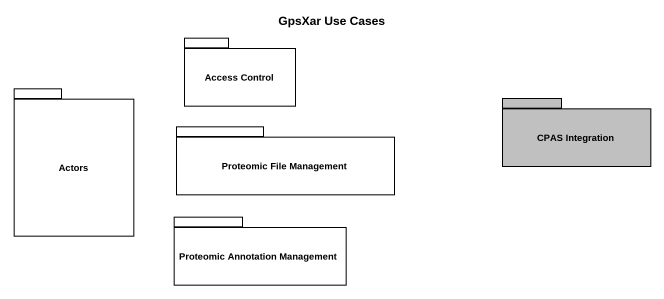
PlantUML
@startuml
title GpsXar Use Cases
package "Access Control" as Access_Control {
}
package Actors {
}
package "CPAS Integration" as CPAS_Integration #C0C0C0 {
}
package "Proteomic File Management" as Proteomic_File_Management {
}
package "Proteomic Annotation Management" as Proteomic_Annotation {
}
@enduml
